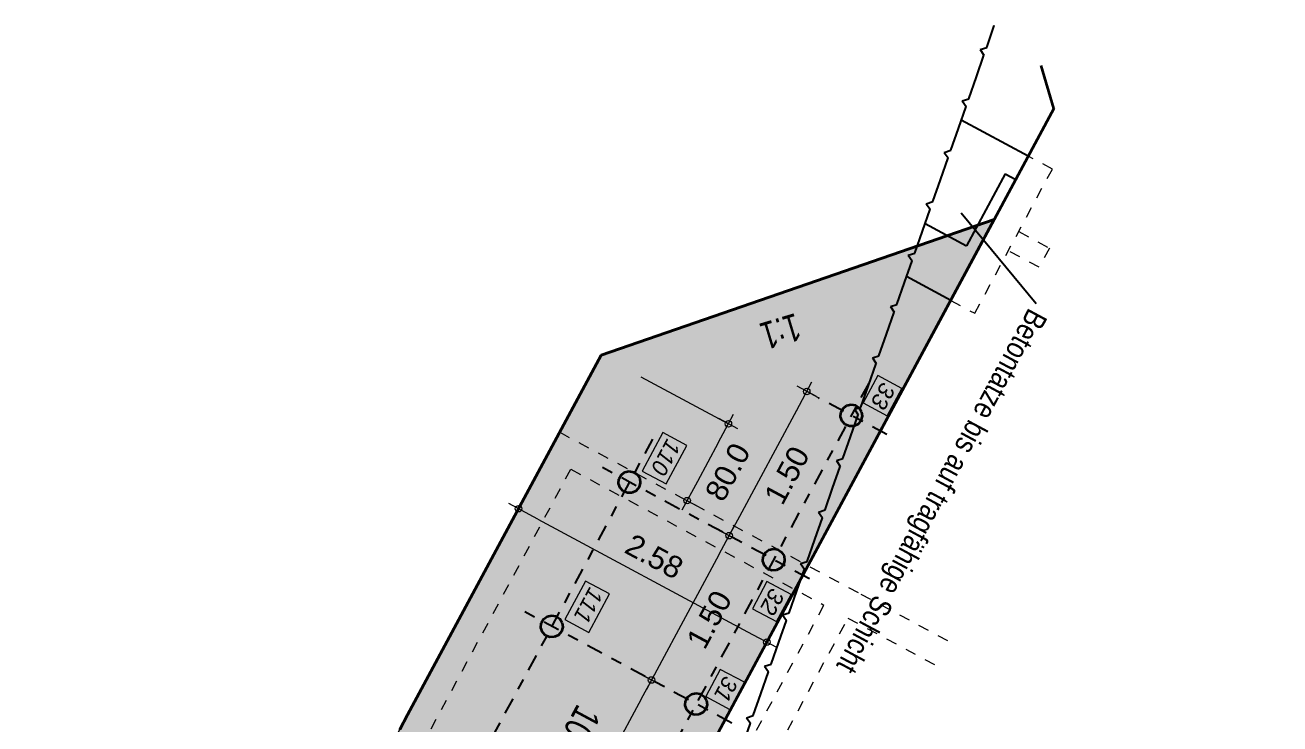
# Model space of a CAD drawing. Header units: metres. Extents: x 2711799 to 2711985, y 1236908 to 1237087.
# Drawn here: x 2711828.87 to 2711840.35, y 1236956.47 to 1236962.87 of the extents above; entities that cross this region are included whole.
import ezdxf

# ---------------------------------------------------------------- set-up
doc = ezdxf.new("R2010")
doc.units = ezdxf.units.M
doc.header["$PDMODE"] = 2
doc.header["$PDSIZE"] = -2
for name, pattern in [('ALL_S17', [0.0005, 0, -0.0005]), ('AUSGEZOGEN', [0]), ('PUNKT2_S9', [0.35, 0.15, -0.1, 0, -0.1])]:
    doc.linetypes.add(name, pattern=pattern)
for name, color, linetype, lineweight in [('XR$10$Bauteilachse', 7, 'PUNKT2_S9', 25), ('XR$10$Beton Ansicht', 7, 'AUSGEZOGEN', 35), ('XR$10$Betonierfugen', 7, 'AUSGEZOGEN', 25), ('XR$10$STANDARD_1', 7, 'AUSGEZOGEN', 13), ('XR$10$Stilflaeche', 7, 'AUSGEZOGEN', 13), ('XR$10$Text Decke', 7, 'AUSGEZOGEN', 18), ('XR$10$Vermassung Decke', 7, 'AUSGEZOGEN', 18), ('XR$10$Wand Beton bewehrt', 7, 'AUSGEZOGEN', 50), ('XR$11$Decke', 7, 'AUSGEZOGEN', 35), ('XR$9$Beton Ansicht', 7, 'AUSGEZOGEN', 35)]:
    doc.layers.add(name, color=color, linetype=linetype, lineweight=lineweight)
doc.styles.add('ARIAL', font='arial.ttf')
doc.dimstyles.new('DIMSTYLE_4', dxfattribs={"dimtxt": 0.2, "dimasz": 0.2, "dimexe": 0, "dimexo": 0, "dimgap": 0.1, "dimtad": 2, "dimdec": 1, "dimlfac": 100, "dimrnd": 0.5, "dimzin": 4, "dimdsep": 46, "dimtxsty": 'ARIAL', "dimblk1": 'ALL_ML_KREIS', "dimblk2": 'ALL_ML_KREIS', "dimsah": 1, "dimcen": 0, "dimclrd": 7, "dimclre": 7, "dimclrt": 7, "dimadec": 0, "dimazin": 0, "dimtfac": 1, "dimtdec": 0, "dimtix": 1, "dimtmove": 2, "dimatfit": 3, "dimfxl": 0, "dimtzin": 0, "dimlwd": 0, "dimlwe": 18, "dimarcsym": 0})
doc.dimstyles.new('DIMSTYLE_6', dxfattribs={"dimtxt": 0.2, "dimasz": 0.2, "dimexe": 0, "dimexo": 0, "dimgap": 0.1, "dimtad": 2, "dimrnd": 0.005, "dimzin": 4, "dimdsep": 46, "dimtxsty": 'ARIAL', "dimblk1": 'ALL_ML_KREIS', "dimblk2": 'ALL_ML_KREIS', "dimsah": 1, "dimcen": 0, "dimclrd": 7, "dimclre": 7, "dimclrt": 7, "dimadec": 0, "dimazin": 0, "dimtfac": 1, "dimtdec": 0, "dimtix": 1, "dimtmove": 2, "dimatfit": 3, "dimfxl": 0, "dimtzin": 0, "dimlwd": 0, "dimlwe": 18, "dimarcsym": 0})

# ---------------------------------------------------------------- blocks, each defined once
blk = doc.blocks.new('MUSTERELEMENT_27')
at = {"layer": 'XR$10$Betonierfugen', "color": 7, "linetype": 'AUSGEZOGEN', "lineweight": 25, "transparency": 33554687}
for p, q in [((111.827, -50.351), (111.856, -50.296)), ((111.289, -50.385), (111.08, -50.419)), ((111.334, -50.429), (111.289, -50.385)), ((111.334, -50.429), (111.363, -50.374)), ((111.572, -50.341), (111.363, -50.374)), ((111.782, -50.307), (111.572, -50.341)), ((111.827, -50.351), (111.782, -50.307)), ((110.349, -50.585), (110.378, -50.53)), ((110.588, -50.497), (110.378, -50.53)), ((110.797, -50.464), (110.588, -50.497)), ((110.842, -50.507), (110.797, -50.464)), ((110.842, -50.507), (110.871, -50.452)), ((111.08, -50.419), (110.871, -50.452)), ((109.812, -50.62), (109.603, -50.653)), ((109.857, -50.663), (109.812, -50.62)), ((109.857, -50.663), (109.886, -50.608)), ((110.095, -50.575), (109.886, -50.608)), ((110.304, -50.542), (110.095, -50.575)), ((110.349, -50.585), (110.304, -50.542)), ((109.11, -50.731), (108.901, -50.764)), ((109.32, -50.698), (109.11, -50.731)), ((109.364, -50.741), (109.32, -50.698)), ((109.364, -50.741), (109.393, -50.686)), ((109.603, -50.653), (109.393, -50.686)), ((108.335, -50.854), (108.125, -50.887)), ((108.379, -50.898), (108.335, -50.854)), ((108.379, -50.898), (108.408, -50.842)), ((108.618, -50.809), (108.408, -50.842)), ((108.827, -50.776), (108.618, -50.809)), ((108.872, -50.819), (108.827, -50.776)), ((108.872, -50.819), (108.901, -50.764)), ((107.633, -50.965), (107.424, -50.998)), ((107.842, -50.932), (107.633, -50.965)), ((107.887, -50.976), (107.842, -50.932)), ((107.887, -50.976), (107.916, -50.92)), ((108.125, -50.887), (107.916, -50.92)), ((106.857, -51.088), (106.648, -51.121)), ((106.902, -51.132), (106.857, -51.088)), ((106.902, -51.132), (106.931, -51.077)), ((107.14, -51.043), (106.931, -51.077)), ((107.35, -51.01), (107.14, -51.043)), ((107.394, -51.054), (107.35, -51.01)), ((107.394, -51.054), (107.424, -50.998)), ((106.156, -51.2), (105.946, -51.233)), ((106.365, -51.166), (106.156, -51.2)), ((106.41, -51.21), (106.365, -51.166)), ((106.41, -51.21), (106.439, -51.155)), ((106.648, -51.121), (106.439, -51.155)), ((105.38, -51.323), (105.171, -51.356)), ((105.425, -51.366), (105.38, -51.323)), ((105.425, -51.366), (105.454, -51.311)), ((105.663, -51.278), (105.454, -51.311)), ((105.872, -51.244), (105.663, -51.278)), ((105.917, -51.288), (105.872, -51.244)), ((105.917, -51.288), (105.946, -51.233)), ((104.678, -51.434), (104.469, -51.467)), ((104.887, -51.401), (104.678, -51.434)), ((104.932, -51.444), (104.887, -51.401)), ((104.932, -51.444), (104.961, -51.389)), ((105.171, -51.356), (104.961, -51.389)), ((103.903, -51.557), (103.693, -51.59)), ((103.947, -51.6), (103.903, -51.557)), ((103.947, -51.6), (103.976, -51.545)), ((104.186, -51.512), (103.976, -51.545)), ((104.395, -51.479), (104.186, -51.512)), ((104.44, -51.522), (104.395, -51.479)), ((104.44, -51.522), (104.469, -51.467)), ((103.201, -51.668), (102.992, -51.701)), ((103.41, -51.635), (103.201, -51.668)), ((103.455, -51.679), (103.41, -51.635)), ((103.455, -51.679), (103.484, -51.623)), ((103.693, -51.59), (103.484, -51.623)), ((102.425, -51.791), (102.216, -51.824)), ((102.47, -51.835), (102.425, -51.791)), ((102.47, -51.835), (102.499, -51.779)), ((102.708, -51.746), (102.499, -51.779)), ((102.918, -51.713), (102.708, -51.746)), ((102.962, -51.757), (102.918, -51.713)), ((102.962, -51.757), (102.992, -51.701)), ((101.723, -51.902), (101.514, -51.936)), ((101.933, -51.869), (101.723, -51.902)), ((101.978, -51.913), (101.933, -51.869)), ((101.978, -51.913), (102.007, -51.858)), ((102.216, -51.824), (102.007, -51.858)), ((100.993, -52.069), (101.022, -52.014)), ((101.231, -51.981), (101.022, -52.014)), ((101.44, -51.947), (101.231, -51.981)), ((101.485, -51.991), (101.44, -51.947)), ((101.485, -51.991), (101.514, -51.936)), ((100.246, -52.137), (100.037, -52.17)), ((100.455, -52.104), (100.246, -52.137)), ((100.5, -52.147), (100.455, -52.104)), ((100.5, -52.147), (100.529, -52.092)), ((100.739, -52.059), (100.529, -52.092)), ((100.948, -52.025), (100.739, -52.059)), ((100.993, -52.069), (100.948, -52.025)), ((99.515, -52.303), (99.544, -52.248)), ((99.754, -52.215), (99.544, -52.248)), ((99.963, -52.182), (99.754, -52.215)), ((100.008, -52.225), (99.963, -52.182)), ((100.008, -52.225), (100.037, -52.17)), ((98.978, -52.338), (98.769, -52.371)), ((99.023, -52.381), (98.978, -52.338)), ((99.023, -52.381), (99.052, -52.326)), ((99.261, -52.293), (99.052, -52.326)), ((99.471, -52.26), (99.261, -52.293)), ((99.515, -52.303), (99.471, -52.26)), ((98.038, -52.538), (98.067, -52.482)), ((98.276, -52.449), (98.067, -52.482)), ((98.486, -52.416), (98.276, -52.449)), ((98.53, -52.459), (98.486, -52.416)), ((98.53, -52.459), (98.559, -52.404)), ((98.769, -52.371), (98.559, -52.404)), ((97.501, -52.572), (97.291, -52.605)), ((97.545, -52.616), (97.501, -52.572)), ((97.545, -52.616), (97.575, -52.56)), ((97.784, -52.527), (97.575, -52.56)), ((97.993, -52.494), (97.784, -52.527)), ((98.038, -52.538), (97.993, -52.494)), ((96.799, -52.683), (96.59, -52.717)), ((97.008, -52.65), (96.799, -52.683)), ((97.053, -52.694), (97.008, -52.65)), ((97.053, -52.694), (97.082, -52.639)), ((97.291, -52.605), (97.082, -52.639)), ((96.023, -52.806), (95.814, -52.84)), ((96.068, -52.85), (96.023, -52.806)), ((96.068, -52.85), (96.097, -52.795)), ((96.307, -52.762), (96.097, -52.795)), ((96.516, -52.728), (96.307, -52.762)), ((96.561, -52.772), (96.516, -52.728)), ((96.561, -52.772), (96.59, -52.717)), ((95.322, -52.918), (95.112, -52.951)), ((95.531, -52.885), (95.322, -52.918)), ((95.576, -52.928), (95.531, -52.885)), ((95.576, -52.928), (95.605, -52.873)), ((95.814, -52.84), (95.605, -52.873)), ((94.546, -53.041), (94.337, -53.074)), ((94.591, -53.084), (94.546, -53.041)), ((94.591, -53.084), (94.62, -53.029)), ((94.829, -52.996), (94.62, -53.029)), ((95.038, -52.963), (94.829, -52.996)), ((95.083, -53.006), (95.038, -52.963)), ((95.083, -53.006), (95.112, -52.951)), ((93.844, -53.152), (93.635, -53.185)), ((94.054, -53.119), (93.844, -53.152)), ((94.098, -53.162), (94.054, -53.119)), ((94.098, -53.162), (94.127, -53.107)), ((94.337, -53.074), (94.127, -53.107)), ((93.606, -53.24), (93.561, -53.197)), ((93.606, -53.24), (93.635, -53.185))]:
    blk.add_line(p, q, dxfattribs=at)
for points in [[(112.065, -50.262), (112.065, -50.262), (111.856, -50.296)], [(93.561, -53.197), (93.352, -53.23), (93.352, -53.23)]]:
    blk.add_lwpolyline(points, dxfattribs=at)
blk = doc.blocks.new('ALL_ML_KREIS')
at = {"color": 0, "linetype": 'ByBlock', "lineweight": -2}
for p, q in [((-1, 0), (0.5, 0)), ((0, -0.5), (0, 0.5))]:
    blk.add_line(p, q, dxfattribs=at)
blk.add_circle((0, 0), 0.15, dxfattribs=at)
blk = doc.blocks.new('*D1533')
at = {"layer": 'DEFPOINTS', "color": 0, "transparency": 16777216}
for p in [(2711836.129, 1236959.455), (2711835.31, 1236958.193), (2711835.31, 1236958.193)]:
    blk.add_point(p, dxfattribs=at)
at = {"layer": 'XR$10$Vermassung Decke', "color": 7, "lineweight": 18, "transparency": 16777216}
blk.add_line((2711836.129, 1236959.455), (2711836.02, 1236959.514), dxfattribs=at)
at = {"layer": 'XR$10$Vermassung Decke', "color": 7, "lineweight": 0, "transparency": 16777216}
blk.add_line((2711835.926, 1236959.338), (2711835.405, 1236958.369), dxfattribs=at)
at = {"layer": 'XR$10$Vermassung Decke', "color": 7, "lineweight": 0, "transparency": 16777216, "xscale": 0.2, "yscale": 0.2, "zscale": 0.2}
for p, rotation in [((2711836.02, 1236959.514), 61.73568339642876), ((2711835.31, 1236958.193), 241.7356833964287)]:
    blk.add_blockref('ALL_ML_KREIS', p, dxfattribs=dict(at, rotation=rotation))
at = {"layer": 'XR$10$Vermassung Decke', "color": 7, "lineweight": 18, "transparency": 16777216, "insert": (2711835.839, 1236958.746), "char_height": 0.2, "width": 0.66667, "attachment_point": 5, "rotation": 61.7357, "style": 'ARIAL'}
blk.add_mtext('1.50', dxfattribs=at)
blk = doc.blocks.new('*D1534')
at = {"layer": 'DEFPOINTS', "color": 0, "transparency": 16777216}
for p in [(2711835.31, 1236958.193), (2711834.6, 1236956.871), (2711834.6, 1236956.871)]:
    blk.add_point(p, dxfattribs=at)
at = {"layer": 'XR$10$Vermassung Decke', "color": 7, "lineweight": 0, "transparency": 16777216}
blk.add_line((2711835.215, 1236958.016), (2711834.695, 1236957.048), dxfattribs=at)
at = {"layer": 'XR$10$Vermassung Decke', "color": 7, "lineweight": 0, "transparency": 16777216, "xscale": 0.2, "yscale": 0.2, "zscale": 0.2}
for p, rotation in [((2711835.31, 1236958.193), 61.73568339642876), ((2711834.6, 1236956.871), 241.7356833964287)]:
    blk.add_blockref('ALL_ML_KREIS', p, dxfattribs=dict(at, rotation=rotation))
at = {"layer": 'XR$10$Vermassung Decke', "color": 7, "lineweight": 18, "transparency": 16777216, "insert": (2711835.128, 1236957.425), "char_height": 0.2, "width": 0.66667, "attachment_point": 5, "rotation": 61.7357, "style": 'ARIAL'}
blk.add_mtext('1.50', dxfattribs=at)
blk = doc.blocks.new('*D1535')
at = {"layer": 'DEFPOINTS', "color": 0, "transparency": 16777216}
for p in [(2711834.6, 1236956.871), (2711833.89, 1236955.55), (2711833.89, 1236955.55)]:
    blk.add_point(p, dxfattribs=at)
at = {"layer": 'XR$10$Vermassung Decke', "color": 7, "lineweight": 0, "transparency": 16777216}
blk.add_line((2711834.505, 1236956.695), (2711833.984, 1236955.726), dxfattribs=at)
at = {"layer": 'XR$10$Vermassung Decke', "color": 7, "lineweight": 0, "transparency": 16777216, "xscale": 0.2, "yscale": 0.2, "zscale": 0.2}
for p, rotation in [((2711834.6, 1236956.871), 61.73568339642876), ((2711833.89, 1236955.55), 241.7356833964287)]:
    blk.add_blockref('ALL_ML_KREIS', p, dxfattribs=dict(at, rotation=rotation))
at = {"layer": 'XR$10$Vermassung Decke', "color": 7, "lineweight": 18, "transparency": 16777216, "insert": (2711834.4, 1236956.068), "char_height": 0.2, "width": 0.66667, "attachment_point": 5, "rotation": 61.7357, "style": 'ARIAL'}
blk.add_mtext('1.50', dxfattribs=at)
blk = doc.blocks.new('*D1562')
at = {"layer": 'DEFPOINTS', "color": 0, "transparency": 16777216}
for p in [(2711834.502, 1236959.649), (2711834.925, 1236958.514), (2711834.925, 1236958.514)]:
    blk.add_point(p, dxfattribs=at)
at = {"layer": 'XR$10$Vermassung Decke', "color": 7, "lineweight": 18, "transparency": 16777216}
blk.add_line((2711834.502, 1236959.649), (2711835.303, 1236959.218), dxfattribs=at)
at = {"layer": 'XR$10$Vermassung Decke', "color": 7, "lineweight": 0, "transparency": 16777216}
blk.add_line((2711835.209, 1236959.042), (2711835.019, 1236958.69), dxfattribs=at)
at = {"layer": 'XR$10$Vermassung Decke', "color": 7, "lineweight": 0, "transparency": 16777216, "xscale": 0.2, "yscale": 0.2, "zscale": 0.2}
for p, rotation in [((2711835.303, 1236959.218), 61.73568339642876), ((2711834.925, 1236958.514), 241.7356833964287)]:
    blk.add_blockref('ALL_ML_KREIS', p, dxfattribs=dict(at, rotation=rotation))
at = {"layer": 'XR$10$Vermassung Decke', "color": 7, "lineweight": 18, "transparency": 16777216, "insert": (2711835.297, 1236958.776), "char_height": 0.2, "width": 0.66667, "attachment_point": 5, "rotation": 61.7357, "style": 'ARIAL'}
blk.add_mtext('80.0', dxfattribs=at)
blk = doc.blocks.new('*D1501')
at = {"layer": 'DEFPOINTS', "color": 0, "transparency": 16777216}
for p in [(2711833.382, 1236958.44), (2711835.655, 1236957.218), (2711835.655, 1236957.218)]:
    blk.add_point(p, dxfattribs=at)
at = {"layer": 'XR$10$Vermassung Decke', "color": 7, "lineweight": 0, "transparency": 16777216}
blk.add_line((2711833.558, 1236958.345), (2711835.479, 1236957.313), dxfattribs=at)
at = {"layer": 'XR$10$Vermassung Decke', "color": 7, "lineweight": 0, "transparency": 16777216, "xscale": 0.2, "yscale": 0.2, "zscale": 0.2}
for p, rotation in [((2711833.382, 1236958.44), 151.7356834027459), ((2711835.655, 1236957.218), 331.7356834027458)]:
    blk.add_blockref('ALL_ML_KREIS', p, dxfattribs=dict(at, rotation=rotation))
at = {"layer": 'XR$10$Vermassung Decke', "color": 7, "lineweight": 18, "transparency": 16777216, "insert": (2711834.625, 1236958.002), "char_height": 0.2, "width": 0.66667, "attachment_point": 5, "rotation": 331.7357, "style": 'ARIAL'}
blk.add_mtext('2.58', dxfattribs=at)

msp = doc.modelspace()

# ---------------------------------------------------------------- hatches: boundary and pattern name
at = {"layer": 'XR$10$Stilflaeche', "linetype": 'AUSGEZOGEN', "lineweight": 25, "transparency": 33554687}
h = msp.add_hatch(dxfattribs=at)
h.set_pattern_fill('MUSTER', scale=0.75, angle=-118.26432, style=0, pattern_type=2)
h.set_pattern_definition([(241.7357, (2711929.4372, 1237017.8482), (0.3054245, -1.015734), [0.75, -0.75]), (331.7357, (2711929.4372, 1237017.8482), (1.015734, 0.3054245), [0.75, -0.75])])
h.paths.add_polyline_path([(2711838.0479, 1236961.6693), (2711837.4346, 1236961.999), (2711836.9338, 1236960.5652), (2711837.3376, 1236960.3481)], flags=0)
at = {"layer": 'XR$10$Wand Beton bewehrt', "linetype": 'AUSGEZOGEN', "lineweight": 35, "transparency": 33554687}
for points in [[(2711836.4523, 1236959.1972), (2711836.4897, 1236959.2152), (2711836.5166, 1236959.247), (2711836.5282, 1236959.2869), (2711836.5226, 1236959.3281), (2711836.5008, 1236959.3635), (2711836.4664, 1236959.3869), (2711836.4255, 1236959.3943), (2711836.3851, 1236959.3844), (2711836.3522, 1236959.359), (2711836.3325, 1236959.3223), (2711836.3294, 1236959.2809), (2711836.3435, 1236959.2417), (2711836.3722, 1236959.2117), (2711836.4107, 1236959.1959)], [(2711834.4208, 1236958.5863), (2711834.4583, 1236958.6044), (2711834.4851, 1236958.6361), (2711834.4968, 1236958.676), (2711834.4912, 1236958.7172), (2711834.4693, 1236958.7526), (2711834.4349, 1236958.776), (2711834.394, 1236958.7834), (2711834.3536, 1236958.7736), (2711834.3207, 1236958.7481), (2711834.3011, 1236958.7115), (2711834.298, 1236958.67), (2711834.312, 1236958.6309), (2711834.3408, 1236958.6008), (2711834.3792, 1236958.5851)], [(2711835.742, 1236957.876), (2711835.7794, 1236957.8941), (2711835.8063, 1236957.9258), (2711835.8179, 1236957.9657), (2711835.8123, 1236958.0069), (2711835.7905, 1236958.0423), (2711835.7561, 1236958.0657), (2711835.7152, 1236958.0731), (2711835.6748, 1236958.0633), (2711835.6419, 1236958.0378), (2711835.6222, 1236958.0012), (2711835.6191, 1236957.9597), (2711835.6332, 1236957.9206), (2711835.6619, 1236957.8905), (2711835.7004, 1236957.8748)], [(2711833.7105, 1236957.2652), (2711833.7479, 1236957.2832), (2711833.7748, 1236957.315), (2711833.7865, 1236957.3549), (2711833.7809, 1236957.3961), (2711833.759, 1236957.4315), (2711833.7246, 1236957.4549), (2711833.6837, 1236957.4623), (2711833.6433, 1236957.4524), (2711833.6104, 1236957.427), (2711833.5907, 1236957.3903), (2711833.5877, 1236957.3489), (2711833.6017, 1236957.3097), (2711833.6304, 1236957.2797), (2711833.6689, 1236957.2639)], [(2711835.0691, 1236956.5729), (2711835.096, 1236956.6047), (2711835.1076, 1236956.6446), (2711835.102, 1236956.6858), (2711835.0802, 1236956.7211), (2711835.0458, 1236956.7446), (2711835.0049, 1236956.752), (2711834.9645, 1236956.7421), (2711834.9316, 1236956.7166), (2711834.9119, 1236956.68), (2711834.9088, 1236956.6386), (2711834.9229, 1236956.5994), (2711834.9516, 1236956.5694), (2711834.9901, 1236956.5536), (2711835.0316, 1236956.5549)]]:
    msp.add_hatch(color=6, dxfattribs=at).paths.add_polyline_path(points)
at = {"layer": 'XR$11$Decke', "lineweight": 25, "transparency": 33554687}
msp.add_hatch(color=131, dxfattribs=at).paths.add_polyline_path([(2711837.7361, 1236961.0893), (2711834.1378, 1236959.8449), (2711829.6855, 1236951.5637), (2711833.2942, 1236949.1319), (2711833.7102, 1236949.9056), (2711832.9029, 1236952.0996)])

# ---------------------------------------------------------------- linework, layer by layer
at = {"layer": 'XR$10$Bauteilachse', "transparency": 33554687}
for p, q in [((2711836.5875, 1236959.5902, 640.05), (2711830.9666, 1236949.1355, 640.05)), ((2711836.7544, 1236959.1191, 640.05), (2711836.1291, 1236959.4553, 640.05)), ((2711834.6081, 1236959.0763, 640.05), (2711829.7165, 1236949.9779, 640.05)), ((2711836.0441, 1236957.798, 640.05), (2711834.0712, 1236958.8587, 640.05)), ((2711835.3338, 1236956.4768, 640.05), (2711833.3609, 1236957.5375, 640.05))]:
    msp.add_line(p, q, dxfattribs=at)
at = {"layer": 'XR$10$Beton Ansicht', "transparency": 33554687}
for p, q in [((2711838.2828, 1236962.1062, 640.05), (2711837.7361, 1236961.0893, 640.05)), ((2711837.7361, 1236961.0893, 640.05), (2711832.9028, 1236952.0995, 640.05)), ((2711832.9028, 1236952.0995, 640.05), (2711837.7361, 1236961.0893, 640.05)), ((2711834.1378, 1236959.8449, 640.05), (2711837.7361, 1236961.0893, 640.05)), ((2711837.7361, 1236961.0893, 640.05), (2711834.1378, 1236959.8449, 640.05)), ((2711834.1378, 1236959.8449, 640.05), (2711837.7361, 1236961.0893, 640.05)), ((2711832.3669, 1236956.5511, 640.05), (2711834.1378, 1236959.8449, 640.05)), ((2711832.3669, 1236956.5511, 640.05), (2711834.1378, 1236959.8449, 640.05)), ((2711834.1378, 1236959.8449, 640.05), (2711832.3669, 1236956.5511, 640.05)), ((2711836.3294, 1236959.2809, 640.05), (2711836.3325, 1236959.3223, 640.05)), ((2711836.3325, 1236959.3223, 640.05), (2711836.3522, 1236959.359, 640.05)), ((2711836.3522, 1236959.359, 640.05), (2711836.3851, 1236959.3844, 640.05)), ((2711836.3851, 1236959.3844, 640.05), (2711836.4255, 1236959.3943, 640.05)), ((2711836.4255, 1236959.3943, 640.05), (2711836.4664, 1236959.3869, 640.05)), ((2711836.4664, 1236959.3869, 640.05), (2711836.5008, 1236959.3635, 640.05)), ((2711836.5008, 1236959.3635, 640.05), (2711836.5226, 1236959.3281, 640.05)), ((2711836.5226, 1236959.3281, 640.05), (2711836.5282, 1236959.2869, 640.05)), ((2711836.3435, 1236959.2417, 640.05), (2711836.3294, 1236959.2809, 640.05)), ((2711836.3722, 1236959.2117, 640.05), (2711836.3435, 1236959.2417, 640.05)), ((2711836.4107, 1236959.1959, 640.05), (2711836.3722, 1236959.2117, 640.05)), ((2711836.4523, 1236959.1972, 640.05), (2711836.4107, 1236959.1959, 640.05)), ((2711836.4897, 1236959.2152, 640.05), (2711836.4523, 1236959.1972, 640.05)), ((2711836.5166, 1236959.247, 640.05), (2711836.4897, 1236959.2152, 640.05)), ((2711836.5282, 1236959.2869, 640.05), (2711836.5166, 1236959.247, 640.05)), ((2711834.3011, 1236958.7115, 640.05), (2711834.3207, 1236958.7481, 640.05)), ((2711834.3207, 1236958.7481, 640.05), (2711834.3536, 1236958.7736, 640.05)), ((2711834.3536, 1236958.7736, 640.05), (2711834.394, 1236958.7834, 640.05)), ((2711834.394, 1236958.7834, 640.05), (2711834.4349, 1236958.776, 640.05)), ((2711834.4349, 1236958.776, 640.05), (2711834.4693, 1236958.7526, 640.05)), ((2711834.4693, 1236958.7526, 640.05), (2711834.4912, 1236958.7172, 640.05)), ((2711834.298, 1236958.67, 640.05), (2711834.3011, 1236958.7115, 640.05)), ((2711834.312, 1236958.6309, 640.05), (2711834.298, 1236958.67, 640.05)), ((2711834.3408, 1236958.6008, 640.05), (2711834.312, 1236958.6309, 640.05)), ((2711834.4851, 1236958.6361, 640.05), (2711834.4583, 1236958.6044, 640.05)), ((2711834.4968, 1236958.676, 640.05), (2711834.4851, 1236958.6361, 640.05)), ((2711834.4912, 1236958.7172, 640.05), (2711834.4968, 1236958.676, 640.05)), ((2711834.3792, 1236958.5851, 640.05), (2711834.3408, 1236958.6008, 640.05)), ((2711834.4208, 1236958.5863, 640.05), (2711834.3792, 1236958.5851, 640.05)), ((2711834.4583, 1236958.6044, 640.05), (2711834.4208, 1236958.5863, 640.05)), ((2711835.6419, 1236958.0378, 640.05), (2711835.6748, 1236958.0633, 640.05)), ((2711835.6748, 1236958.0633, 640.05), (2711835.7152, 1236958.0731, 640.05)), ((2711835.7152, 1236958.0731, 640.05), (2711835.7561, 1236958.0657, 640.05)), ((2711835.7561, 1236958.0657, 640.05), (2711835.7905, 1236958.0423, 640.05)), ((2711835.7905, 1236958.0423, 640.05), (2711835.8123, 1236958.0069, 640.05)), ((2711835.6191, 1236957.9597, 640.05), (2711835.6222, 1236958.0012, 640.05)), ((2711835.6332, 1236957.9206, 640.05), (2711835.6191, 1236957.9597, 640.05)), ((2711835.6222, 1236958.0012, 640.05), (2711835.6419, 1236958.0378, 640.05)), ((2711835.8063, 1236957.9258, 640.05), (2711835.7794, 1236957.8941, 640.05)), ((2711835.8179, 1236957.9657, 640.05), (2711835.8063, 1236957.9258, 640.05)), ((2711835.8123, 1236958.0069, 640.05), (2711835.8179, 1236957.9657, 640.05)), ((2711835.6619, 1236957.8905, 640.05), (2711835.6332, 1236957.9206, 640.05)), ((2711835.7004, 1236957.8748, 640.05), (2711835.6619, 1236957.8905, 640.05)), ((2711835.742, 1236957.876, 640.05), (2711835.7004, 1236957.8748, 640.05)), ((2711835.7794, 1236957.8941, 640.05), (2711835.742, 1236957.876, 640.05)), ((2711833.5877, 1236957.3489, 640.05), (2711833.5907, 1236957.3903, 640.05)), ((2711833.6017, 1236957.3097, 640.05), (2711833.5877, 1236957.3489, 640.05)), ((2711833.5907, 1236957.3903, 640.05), (2711833.6104, 1236957.427, 640.05)), ((2711833.6104, 1236957.427, 640.05), (2711833.6433, 1236957.4524, 640.05)), ((2711833.6433, 1236957.4524, 640.05), (2711833.6837, 1236957.4623, 640.05)), ((2711833.6837, 1236957.4623, 640.05), (2711833.7246, 1236957.4549, 640.05)), ((2711833.7246, 1236957.4549, 640.05), (2711833.759, 1236957.4315, 640.05)), ((2711833.759, 1236957.4315, 640.05), (2711833.7809, 1236957.3961, 640.05)), ((2711833.7865, 1236957.3549, 640.05), (2711833.7748, 1236957.315, 640.05)), ((2711833.7809, 1236957.3961, 640.05), (2711833.7865, 1236957.3549, 640.05)), ((2711833.6304, 1236957.2797, 640.05), (2711833.6017, 1236957.3097, 640.05)), ((2711833.6689, 1236957.2639, 640.05), (2711833.6304, 1236957.2797, 640.05)), ((2711833.7105, 1236957.2652, 640.05), (2711833.6689, 1236957.2639, 640.05)), ((2711833.7479, 1236957.2832, 640.05), (2711833.7105, 1236957.2652, 640.05)), ((2711833.7748, 1236957.315, 640.05), (2711833.7479, 1236957.2832, 640.05)), ((2711834.9088, 1236956.6386, 640.05), (2711834.9119, 1236956.68, 640.05)), ((2711834.9119, 1236956.68, 640.05), (2711834.9316, 1236956.7166, 640.05)), ((2711834.9316, 1236956.7166, 640.05), (2711834.9645, 1236956.7421, 640.05)), ((2711834.9645, 1236956.7421, 640.05), (2711835.0049, 1236956.752, 640.05)), ((2711835.0049, 1236956.752, 640.05), (2711835.0458, 1236956.7446, 640.05)), ((2711835.0458, 1236956.7446, 640.05), (2711835.0802, 1236956.7211, 640.05)), ((2711835.0802, 1236956.7211, 640.05), (2711835.102, 1236956.6858, 640.05)), ((2711835.102, 1236956.6858, 640.05), (2711835.1076, 1236956.6446, 640.05)), ((2711832.2959, 1236956.419, 640.05), (2711832.3669, 1236956.5511, 640.05)), ((2711832.2959, 1236956.419, 640.05), (2711832.3669, 1236956.5511, 640.05)), ((2711832.3669, 1236956.5511, 640.05), (2711832.2959, 1236956.419, 640.05)), ((2711834.9229, 1236956.5994, 640.05), (2711834.9088, 1236956.6386, 640.05)), ((2711834.9516, 1236956.5694, 640.05), (2711834.9229, 1236956.5994, 640.05)), ((2711834.9901, 1236956.5536, 640.05), (2711834.9516, 1236956.5694, 640.05)), ((2711835.0316, 1236956.5549, 640.05), (2711834.9901, 1236956.5536, 640.05)), ((2711835.0691, 1236956.5729, 640.05), (2711835.0316, 1236956.5549, 640.05)), ((2711835.096, 1236956.6047, 640.05), (2711835.0691, 1236956.5729, 640.05)), ((2711835.1076, 1236956.6446, 640.05), (2711835.096, 1236956.6047, 640.05))]:
    msp.add_line(p, q, dxfattribs=at)
at = {"layer": 'XR$10$Beton Ansicht', "transparency": 33554687, "elevation": 0}
msp.add_lwpolyline([(2711837.8924, 1236961.38), (2711837.8924, 1236961.38)], close=True, dxfattribs=at)
at = {"layer": 'XR$10$Betonierfugen', "transparency": 33554687}
msp.add_line((2711838.1193, 1236960.3178, 640.05), (2711837.4342, 1236961.1462, 640.05), dxfattribs=at)
at = {"layer": 'XR$10$STANDARD_1', "color": 7, "linetype": 'AUSGEZOGEN', "lineweight": 25, "transparency": 33554687}
for p, q in [((2711838.0479, 1236961.6693, 640.05), (2711837.4346, 1236961.999, 640.05)), ((2711837.3376, 1236960.3481, 640.05), (2711836.9338, 1236960.5652, 640.05))]:
    msp.add_line(p, q, dxfattribs=at)
at = {"layer": 'XR$10$STANDARD_1', "color": 1, "linetype": 'ALL_S17', "lineweight": 18, "transparency": 33554687}
for p, q in [((2711838.0479, 1236961.6693, 640.05), (2711837.3376, 1236960.3481, 640.05)), ((2711838.2681, 1236961.5509, 640.05), (2711838.0479, 1236961.6693, 640.05)), ((2711837.5578, 1236960.2297, 640.05), (2711838.2681, 1236961.5509, 640.05)), ((2711837.9603, 1236960.9784, 640.05), (2711838.2421, 1236960.8268, 640.05)), ((2711838.1474, 1236960.6507, 640.05), (2711837.8656, 1236960.8022, 640.05)), ((2711838.2421, 1236960.8268, 640.05), (2711838.1474, 1236960.6507, 640.05)), ((2711837.3376, 1236960.3481, 640.05), (2711837.5578, 1236960.2297, 640.05)), ((2711833.759, 1236959.1403, 640.05), (2711832.3952, 1236956.6037, 640.05)), ((2711833.759, 1236959.1403, 640.05), (2711836.5158, 1236957.6581, 640.05)), ((2711830.4039, 1236952.3719, 640.05), (2711833.8608, 1236958.8017, 640.05)), ((2711833.8608, 1236958.8017, 640.05), (2711836.1772, 1236957.5563, 640.05)), ((2711836.5158, 1236957.6581, 640.05), (2711837.3349, 1236957.2177, 640.05)), ((2711832.7203, 1236951.1265, 640.05), (2711836.1772, 1236957.5563, 640.05)), ((2711834.3313, 1236953.5951, 640.05), (2711836.3974, 1236957.4379, 640.05)), ((2711836.3974, 1236957.4379, 640.05), (2711837.2165, 1236956.9975, 640.05)), ((2711832.3952, 1236956.6037, 640.05), (2711830.0653, 1236952.2701, 640.05))]:
    msp.add_line(p, q, dxfattribs=at)
at = {"layer": 'XR$10$STANDARD_1', "color": 7, "linetype": 'AUSGEZOGEN', "lineweight": 18, "transparency": 33554687, "elevation": 0}
for points in [[(2711836.6705, 1236959.6585), (2711836.5364, 1236959.4092), (2711836.7566, 1236959.2908), (2711836.8907, 1236959.5402), (2711836.6705, 1236959.6585)], [(2711834.7033, 1236959.1371), (2711834.5141, 1236958.7851), (2711834.7343, 1236958.6667), (2711834.9235, 1236959.0187), (2711834.7033, 1236959.1371)], [(2711833.9958, 1236957.7772), (2711833.8066, 1236957.4252), (2711834.0267, 1236957.3068), (2711834.216, 1236957.6588), (2711833.9958, 1236957.7772)], [(2711835.6564, 1236957.7735), (2711835.5224, 1236957.5242), (2711835.7426, 1236957.4058), (2711835.8766, 1236957.6551), (2711835.6564, 1236957.7735)], [(2711835.2294, 1236956.9683), (2711835.0954, 1236956.7189), (2711835.3156, 1236956.6005), (2711835.4496, 1236956.8499), (2711835.2294, 1236956.9683)]]:
    msp.add_lwpolyline(points, dxfattribs=at)
at = {"layer": 'XR$10$STANDARD_1', "color": 1, "linetype": 'ALL_S17', "lineweight": 18, "transparency": 33554687, "elevation": 0}
msp.add_lwpolyline([(2711832.3952, 1236956.6037), (2711832.3952, 1236956.6037)], close=True, dxfattribs=at)
at = {"layer": 'XR$9$Beton Ansicht', "transparency": 33554687}
msp.add_line((2711838.2828, 1236962.1062, 640.05), (2711838.1648, 1236962.4988, 640.05), dxfattribs=at)

# ---------------------------------------------------------------- block references
at = {"layer": 'XR$10$Betonierfugen', "color": 7, "linetype": 'AUSGEZOGEN', "lineweight": 25, "transparency": 33554687, "rotation": 241.7356833995579}
msp.add_blockref('MUSTERELEMENT_27', (2711928.8263, 1237019.8797, 640.05), dxfattribs=at)

# ---------------------------------------------------------------- texts
at = {"layer": 'XR$10$STANDARD_1', "color": 7, "linetype": 'AUSGEZOGEN', "lineweight": 18, "transparency": 33554687, "char_height": 0.15, "attachment_point": 7, "rotation": 241.73568, "style": 'ARIAL'}
for s, insert, width in [('\\W0.99;\\fArial|i1|b0|c0|p0;33', (2711836.7071, 1236959.6105, 640.05), 0.30735), ('\\W0.93;\\fArial|i1|b0|c0|p0;110', (2711834.7399, 1236959.089, 640.05), 0.419489), ('\\W0.91;\\fArial|i1|b0|c0|p0;111', (2711834.0324, 1236957.7291, 640.05), 0.417396), ('\\W0.99;\\fArial|i1|b0|c0|p0;32', (2711835.6931, 1236957.7255, 640.05), 0.30735), ('\\W0.94;\\fArial|i1|b0|c0|p0;31', (2711835.266, 1236956.9202, 640.05), 0.303868)]:
    msp.add_mtext(s, dxfattribs=dict(at, insert=insert, width=width))
at = {"layer": 'XR$10$Text Decke', "color": 7, "linetype": 'AUSGEZOGEN', "lineweight": 25, "transparency": 33554687, "char_height": 0.25, "attachment_point": 7, "style": 'ARIAL'}
for s, insert, width, rotation in [('\\W0.74;1:1', (2711835.9184, 1236960.2344, 640.05), 0.482461, 196.73568), ('\\W0.76;10:1', (2711833.9207, 1236956.6641, 640.05), 0.64141, 241.73568)]:
    msp.add_mtext(s, dxfattribs=dict(at, insert=insert, width=width, rotation=rotation))
at = {"layer": 'XR$10$Text Decke', "color": 7, "lineweight": 25, "transparency": 33554687, "insert": (2711838.0006, 1236960.3168, 640.05), "char_height": 0.2, "width": 3.805434, "attachment_point": 7, "rotation": 241.73568, "style": 'ARIAL'}
msp.add_mtext('\\W0.82;Betontatze bis auf tragfähige Schicht', dxfattribs=at)

# ---------------------------------------------------------------- dimensions: what is measured, and where the dimension line sits
at = {"layer": 'XR$10$Vermassung Decke', "color": 7, "lineweight": 18, "transparency": 33554687}
for base, p1, p2, angle, dimstyle, picture, middle in [((2711834.9245, 1236958.5136, 640.05), (2711834.5018, 1236959.6492, 640.05), (2711834.9245, 1236958.5136, 640.05), 241.73568, 'DIMSTYLE_4', '*D1562', (2711835.2965, 1236958.776, 640.05)), ((2711835.3102, 1236958.1925, 640.05), (2711836.1291, 1236959.4553, 640.05), (2711835.3102, 1236958.1925, 640.05), 241.73568, 'DIMSTYLE_6', '*D1533', (2711835.8387, 1236958.7459, 640.05)), ((2711835.6547, 1236957.2179, 640.05), (2711833.3823, 1236958.4397, 640.05), (2711835.6547, 1236957.2179, 640.05), 331.73568, 'DIMSTYLE_6', '*D1501', (2711834.6253, 1236958.0023, 640.05)), ((2711834.5999, 1236956.8714, 640.05), (2711835.3102, 1236958.1925, 640.05), (2711834.5999, 1236956.8714, 640.05), 241.73568, 'DIMSTYLE_6', '*D1534', (2711835.1283, 1236957.4248, 640.05)), ((2711833.8896, 1236955.5502, 640.05), (2711834.5999, 1236956.8714, 640.05), (2711833.8896, 1236955.5502, 640.05), 241.73568, 'DIMSTYLE_6', '*D1535', (2711834.3998, 1236956.068, 640.05))]:
    dim = msp.add_linear_dim(base=base, p1=p1, p2=p2, angle=angle, dimstyle=dimstyle, override={"dimpost": '<>', "dimclrd": 7, "dimclre": 7, "dimclrt": 7, "dimlwd": 0, "dimlwe": 18}, dxfattribs=at)
    dim.commit()
    dim.dimension.update_dxf_attribs({"geometry": picture, "text_midpoint": middle, "dimtype": 160})

doc.saveas('drawing.dxf')
